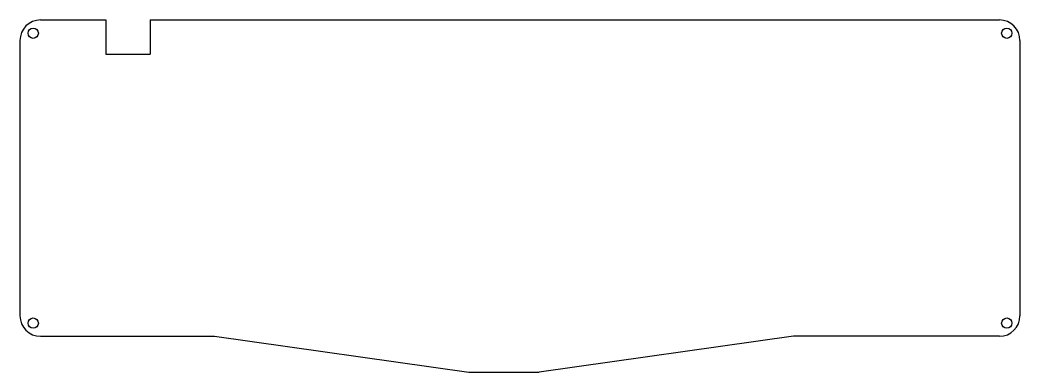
# Model space of a CAD drawing. Header units: millimetres. Extents: x 123 to 415, y 0 to 103.
import ezdxf

# ---------------------------------------------------------------- set-up
doc = ezdxf.new("R2010")
doc.units = ezdxf.units.MM

msp = doc.modelspace()

# ---------------------------------------------------------------- linework, layer by layer
for p, q in [((128.82, 103.27), (147.9, 103.27)), ((147.9, 103.27), (147.9, 93.27)), ((160.9, 103.27), (160.9, 93.27)), ((160.9, 103.27), (409.43, 103.27)), ((122.82, 97.27), (122.82, 16.62)), ((415.43, 97.27), (415.43, 16.62)), ((147.9, 93.27), (160.9, 93.27)), ((128.82, 10.62), (179.7, 10.62)), ((179.7, 10.62), (254.15, 0.16)), ((349.14, 10.62), (274.7, 0.16)), ((409.43, 10.62), (349.14, 10.62)), ((254.15, 0.16), (274.7, 0.16))]:
    msp.add_line(p, q)
for centre in [(126.7, 99.39), (411.55, 99.39), (126.7, 14.5), (411.55, 14.5)]:
    msp.add_circle(centre, 1.5)
for centre, start, end in [((128.82, 97.27), 90, 180), ((409.43, 97.27), 0, 90), ((128.82, 16.62), 180, 270), ((409.43, 16.62), 270, 0)]:
    msp.add_arc(centre, 6, start, end)

doc.saveas('drawing.dxf')
